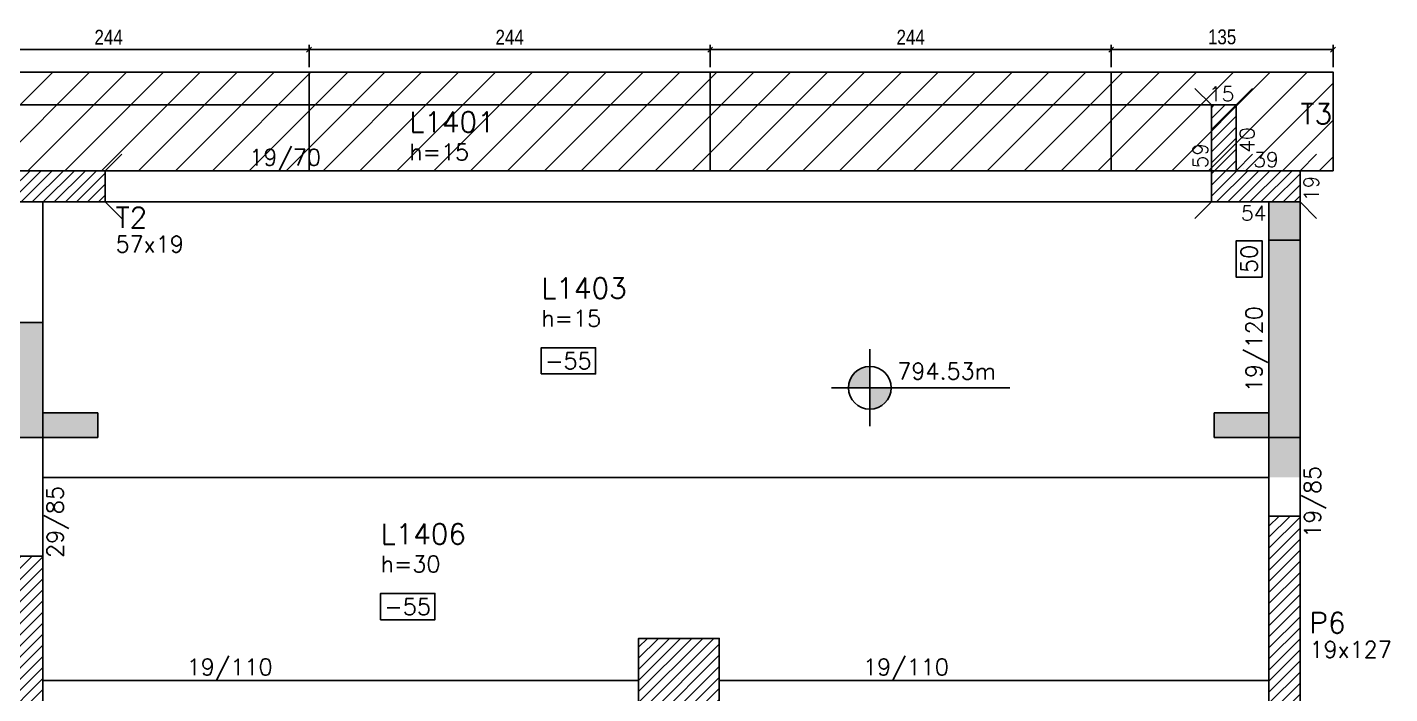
# Model space of a CAD drawing. Extents: x 1860 to 8661, y -614 to 3008.
# Drawn here: x 6275 to 7104, y 1787 to 2192 of the extents above; entities that cross this region are included whole.
import ezdxf
from ezdxf.enums import TextEntityAlignment as Align

# ---------------------------------------------------------------- set-up
doc = ezdxf.new("R2010")
doc.units = 0
for name, color, linetype in [('242', 12, 'Continuous'), ('COTA', 241, 'Continuous'), ('F-CORTE', 4, 'Continuous'), ('F-DESNIVEL-1', 254, 'Continuous'), ('F-LAJES', 3, 'Continuous'), ('F-LAJES-DIM', 2, 'Continuous'), ('F-LAJES-NOME', 4, 'Continuous'), ('F-LAJES-R', 254, 'Continuous'), ('F-NÍVEL-PLANTA', 2, 'Continuous'), ('F-PILARES-DIM', 172, 'Continuous'), ('F-PILARES-HACH', 174, 'Continuous'), ('F-PILARES-N', 170, 'Continuous'), ('F-PILARES-NASCE', 4, 'Continuous'), ('F-PILARES-NOME', 170, 'Continuous'), ('F-PILARES-S', 170, 'Continuous'), ('F-SOLIDO-CORTE', 71, 'Continuous'), ('F-TEXTO', 6, 'Continuous'), ('F-VIGAS', 3, 'Continuous'), ('F-VIGAS-DIM', 2, 'Continuous'), ('Painéis', 200, 'Continuous')]:
    doc.layers.add(name, color=color, linetype=linetype)
doc.layers.add('F-DESNIVEL-5', color=7, linetype='Continuous', true_color=0xadd6ff)
doc.layers.add('F-DESNIVEL-6', color=7, linetype='Continuous', true_color=0xffdebd)
doc.layers.add('Hachura', color=251, linetype='Continuous', lineweight=9)
doc.styles.add('COTA TECNICA-50', font='techl___.ttf', dxfattribs={"height": 9})
doc.styles.add('MCP', font='romans.shx')
doc.dimstyles.new('COTA PAINEL-50', dxfattribs={"dimtxt": 9, "dimasz": 3, "dimexe": 3, "dimexo": 3, "dimgap": 3, "dimtad": 1, "dimdec": 1, "dimzin": 12, "dimdsep": 46, "dimtxsty": 'COTA TECNICA-50', "dimblk1": 'OBLIQUE', "dimblk2": 'OBLIQUE', "dimsah": 1, "dimcen": 0.9, "dimclrd": 4, "dimclre": 4, "dimclrt": 240, "dimadec": 1, "dimazin": 3, "dimtfac": 1, "dimtdec": 1, "dimtmove": 0, "dimatfit": 3, "dimfxl": 1, "dimtolj": 1, "dimtzin": 12, "dimarcsym": 0})
pattern_1 = [(45, (4214.506, 480.1385), (-3.367596, 3.367596), [])]

# ---------------------------------------------------------------- blocks, each defined once
blk = doc.blocks.new('*U36')
at = {"layer": 'F-LAJES-DIM', "color": 1}
blk.add_lwpolyline([(0, 0), (33, 0), (33, 16), (0, 16)], close=True, dxfattribs=at)
at = {"layer": 'F-LAJES-DIM', "style": 'MCP'}
blk.add_attdef('DIM', text='', height=10, dxfattribs=at).set_placement((16.5, 8), align=Align.MIDDLE_CENTER)
blk = doc.blocks.new('*U38')
at = {"layer": 'F-VIGAS-DIM', "color": 1}
blk.add_lwpolyline([(0, 0), (22, 0), (22, 16), (0, 16)], close=True, dxfattribs=at)
at = {"layer": 'F-VIGAS-DIM', "style": 'MCP'}
blk.add_attdef('DIM', text='', height=10, dxfattribs=at).set_placement((11, 8), align=Align.MIDDLE_CENTER)
blk = doc.blocks.new('Nível - Planta')
at = {"layer": 'F-NÍVEL-PLANTA'}
h = blk.add_hatch(color=71, dxfattribs=at)
h.paths.add_polyline_path([(0, 0), (0, 0.26, 0.414214), (-0.26, 0)])
h.paths.add_polyline_path([(0.26, 0), (0, 0), (0, -0.26, 0.414214)])
for p, q in [((0, -0.469), (0, 0.469)), ((-0.469, 0), (1.704, 0))]:
    blk.add_line(p, q, dxfattribs=at)
blk.add_circle((0, 0), 0.26, dxfattribs=at)
at = {"layer": 'F-TEXTO', "color": 3, "style": 'MCP'}
blk.add_attdef('NÍVEL', (0.333, 0.102), '', height=0.2, dxfattribs=at)
blk = doc.blocks.new('_Oblique')
at = {"color": 0, "linetype": 'ByBlock', "lineweight": -2}
blk.add_line((-0.5, -0.5), (0.5, 0.5), dxfattribs=at)
blk = doc.blocks.new('*D340')
at = {"layer": 'COTA', "color": 4, "lineweight": -2, "transparency": 16777216}
for p, q in [((6202.51, 2167.64), (6202.51, 2181.31)), ((6446.51, 2167.64), (6446.51, 2181.31)), ((6202.51, 2178.31), (6446.51, 2178.31))]:
    blk.add_line(p, q, dxfattribs=at)
at = {"layer": 'Defpoints', "color": 0, "transparency": 16777216}
for p in [(6446.51, 2178.31), (6202.51, 2164.64), (6446.51, 2164.64)]:
    blk.add_point(p, dxfattribs=at)
at = {"layer": 'COTA', "color": 4, "lineweight": -2, "transparency": 16777216, "xscale": 3, "yscale": 3, "zscale": 3, "rotation": 180}
blk.add_blockref('_Oblique', (6202.51, 2178.31), dxfattribs=at)
at = {"layer": 'COTA', "color": 4, "lineweight": -2, "transparency": 16777216, "xscale": 3, "yscale": 3, "zscale": 3}
blk.add_blockref('_Oblique', (6446.51, 2178.31), dxfattribs=at)
at = {"layer": 'COTA', "color": 240, "transparency": 16777216, "insert": (6324.51, 2185.88), "char_height": 9, "attachment_point": 5, "style": 'COTA TECNICA-50'}
blk.add_mtext('\\A1;244', dxfattribs=at)
blk = doc.blocks.new('*D341')
at = {"layer": 'COTA', "color": 4, "lineweight": -2, "transparency": 16777216}
for p, q in [((6446.51, 2167.64), (6446.51, 2181.31)), ((6690.51, 2167.64), (6690.51, 2181.31)), ((6446.51, 2178.31), (6690.51, 2178.31))]:
    blk.add_line(p, q, dxfattribs=at)
at = {"layer": 'Defpoints', "color": 0, "transparency": 16777216}
for p in [(6690.51, 2178.31), (6446.51, 2164.64), (6690.51, 2164.64)]:
    blk.add_point(p, dxfattribs=at)
at = {"layer": 'COTA', "color": 4, "lineweight": -2, "transparency": 16777216, "xscale": 3, "yscale": 3, "zscale": 3, "rotation": 180}
blk.add_blockref('_Oblique', (6446.51, 2178.31), dxfattribs=at)
at = {"layer": 'COTA', "color": 4, "lineweight": -2, "transparency": 16777216, "xscale": 3, "yscale": 3, "zscale": 3}
blk.add_blockref('_Oblique', (6690.51, 2178.31), dxfattribs=at)
at = {"layer": 'COTA', "color": 240, "transparency": 16777216, "insert": (6568.51, 2185.88), "char_height": 9, "attachment_point": 5, "style": 'COTA TECNICA-50'}
blk.add_mtext('\\A1;244', dxfattribs=at)
blk = doc.blocks.new('*D343')
at = {"layer": 'COTA', "color": 4, "lineweight": -2, "transparency": 16777216}
for p, q in [((6690.51, 2167.64), (6690.51, 2181.31)), ((6934.51, 2167.64), (6934.51, 2181.31)), ((6690.51, 2178.31), (6934.51, 2178.31))]:
    blk.add_line(p, q, dxfattribs=at)
at = {"layer": 'Defpoints', "color": 0, "transparency": 16777216}
for p in [(6934.51, 2178.31), (6690.51, 2164.64), (6934.51, 2164.64)]:
    blk.add_point(p, dxfattribs=at)
at = {"layer": 'COTA', "color": 4, "lineweight": -2, "transparency": 16777216, "xscale": 3, "yscale": 3, "zscale": 3, "rotation": 180}
blk.add_blockref('_Oblique', (6690.51, 2178.31), dxfattribs=at)
at = {"layer": 'COTA', "color": 4, "lineweight": -2, "transparency": 16777216, "xscale": 3, "yscale": 3, "zscale": 3}
blk.add_blockref('_Oblique', (6934.51, 2178.31), dxfattribs=at)
at = {"layer": 'COTA', "color": 240, "transparency": 16777216, "insert": (6812.51, 2185.88), "char_height": 9, "attachment_point": 5, "style": 'COTA TECNICA-50'}
blk.add_mtext('\\A1;244', dxfattribs=at)
blk = doc.blocks.new('*D344')
at = {"layer": 'COTA', "color": 4, "lineweight": -2, "transparency": 16777216}
for p, q in [((6934.51, 2167.64), (6934.51, 2181.31)), ((7069.51, 2167.64), (7069.51, 2181.31)), ((6934.51, 2178.31), (7069.51, 2178.31))]:
    blk.add_line(p, q, dxfattribs=at)
at = {"layer": 'Defpoints', "color": 0, "transparency": 16777216}
for p in [(7069.51, 2178.31), (6934.51, 2164.64), (7069.51, 2164.64)]:
    blk.add_point(p, dxfattribs=at)
at = {"layer": 'COTA', "color": 4, "lineweight": -2, "transparency": 16777216, "xscale": 3, "yscale": 3, "zscale": 3, "rotation": 180}
blk.add_blockref('_Oblique', (6934.51, 2178.31), dxfattribs=at)
at = {"layer": 'COTA', "color": 4, "lineweight": -2, "transparency": 16777216, "xscale": 3, "yscale": 3, "zscale": 3}
blk.add_blockref('_Oblique', (7069.51, 2178.31), dxfattribs=at)
at = {"layer": 'COTA', "color": 240, "transparency": 16777216, "insert": (7002.01, 2186.01), "char_height": 9, "attachment_point": 5, "style": 'COTA TECNICA-50'}
blk.add_mtext('\\A1;135', dxfattribs=at)

msp = doc.modelspace()

# ---------------------------------------------------------------- hatches: boundary and pattern name
at = {"layer": 'F-PILARES-HACH', "linetype": 'Continuous'}
h = msp.add_hatch(dxfattribs=at)
h.set_pattern_fill('ANSI31', color=256, scale=1.5, style=0)
h.set_pattern_definition(pattern_1)
h.paths.add_polyline_path([(6995.51, 2144.64), (6995.51, 2085.64), (7049.51, 2085.64), (7049.51, 2104.64), (7010.51, 2104.64), (7010.51, 2144.64)], flags=16)
h = msp.add_hatch(dxfattribs=at)
h.set_pattern_fill('ANSI31', color=256, scale=1.5, style=0)
h.set_pattern_definition(pattern_1)
h.paths.add_polyline_path([(6265.51, 2085.64), (6322.51, 2085.64), (6322.51, 2104.64), (6265.51, 2104.64)], flags=16)
h = msp.add_hatch(dxfattribs=at)
h.set_pattern_fill('ANSI31', color=256, scale=1.5, style=0)
h.set_pattern_definition(pattern_1)
h.paths.add_polyline_path([(7030.51, 1767.64), (7049.51, 1767.64), (7049.51, 1894.64), (7030.51, 1894.64)], flags=16)
h = msp.add_hatch(dxfattribs=at)
h.set_pattern_fill('ANSI31', color=256, scale=1.5, style=0)
h.set_pattern_definition(pattern_1)
h.paths.add_polyline_path([(6245.51, 1771.14), (6284.51, 1771.14), (6284.51, 1870.14), (6245.51, 1870.14)], flags=16)
h = msp.add_hatch(dxfattribs=at)
h.set_pattern_fill('ANSI31', color=256, scale=1.5, style=0)
h.set_pattern_definition(pattern_1)
h.paths.add_polyline_path([(6647.01, 1771.14), (6696.01, 1771.14), (6696.01, 1820.14), (6647.01, 1820.14)], flags=16)
at = {"layer": 'F-SOLIDO-CORTE', "linetype": 'Continuous'}
for points in [[(7030.51, 2062.4), (7030.51, 1957.4), (6997.16, 1957.4), (6997.16, 1942.4), (7049.51, 1942.4), (7049.51, 2062.4)], [(6255.51, 2012.4), (6255.51, 1957.4), (6222.16, 1957.4), (6222.16, 1942.4), (6284.51, 1942.4), (6317.86, 1942.4), (6317.86, 1957.4), (6284.51, 1957.4), (6284.51, 2012.4)]]:
    msp.add_hatch(color=256, dxfattribs=at).paths.add_polyline_path(points, flags=16)
at = {"layer": 'Hachura', "linetype": 'ByBlock'}
h = msp.add_hatch(dxfattribs=at)
h.set_pattern_fill('ANSI31', color=256, scale=5)
h.set_pattern_definition([(45, (-57.487, -1107.581), (-11.22532, 11.22532), [])])
h.paths.add_polyline_path([(5470.51, 2164.64), (5470.51, 2104.64), (5714.51, 2104.64), (5714.51, 2164.64)])
h.paths.add_polyline_path([(5958.51, 2104.64), (5958.51, 2164.64), (5714.51, 2164.64), (5714.51, 2104.64)])
h.paths.add_polyline_path([(5958.51, 2164.64), (5958.51, 2104.64), (6202.51, 2104.64), (6202.51, 2164.64)])
h.paths.add_polyline_path([(6202.51, 2164.64), (6202.51, 2104.64), (6446.51, 2104.64), (6446.51, 2164.64)])
h.paths.add_polyline_path([(6690.51, 2104.64), (6690.51, 2164.64), (6446.51, 2164.64), (6446.51, 2104.64)])
h.paths.add_polyline_path([(6690.51, 2164.64), (6690.51, 2104.64), (6934.51, 2104.64), (6934.51, 2164.64)])
h.paths.add_polyline_path([(6934.51, 2164.64), (6934.51, 2104.64), (7069.51, 2104.64), (7069.51, 2164.64)])

# ---------------------------------------------------------------- linework, layer by layer
at = {"layer": '242', "linetype": 'Continuous'}
for p, q in [((7015.31, 2106.02), (7015.31, 2106.02)), ((6294.01, 2095.14), (6294.01, 2095.14)), ((7040.01, 1831.14), (7040.01, 1831.14)), ((6671.51, 1795.64), (6671.51, 1795.64))]:
    msp.add_line(p, q, dxfattribs=at)
at = {"layer": 'F-CORTE', "linetype": 'Continuous'}
for p, q in [((7049.51, 2062.4), (7030.51, 2062.4)), ((7030.51, 2062.4), (7030.51, 1957.4)), ((7049.51, 1942.4), (7049.51, 2062.4)), ((6284.51, 2012.4), (6255.51, 2012.4)), ((6284.51, 1957.4), (6284.51, 2012.4)), ((6317.86, 1957.4), (6284.51, 1957.4)), ((7030.51, 1957.4), (6997.16, 1957.4)), ((6222.16, 1942.4), (6284.51, 1942.4)), ((6284.51, 1942.4), (6317.86, 1942.4)), ((6997.16, 1942.4), (7049.51, 1942.4))]:
    msp.add_line(p, q, dxfattribs=at)
at = {"layer": 'F-DESNIVEL-1', "linetype": 'Continuous'}
for points in [[(7049.51, 1918.14), (7049.51, 2085.64), (7030.51, 2085.64)], [(7049.51, 1918.14), (7030.51, 2085.64), (7030.51, 1918.14)], [(7049.51, 1918.14), (7030.51, 1918.14), (7049.51, 1918.14)]]:
    msp.add_solid(points, dxfattribs=at)
at = {"layer": 'F-DESNIVEL-5', "linetype": 'Continuous'}
for points in [[(6284.51, 2085.64), (6322.51, 2085.64), (6284.51, 2085.64)], [(6322.51, 2085.64), (6995.51, 2085.64), (6322.51, 2085.64)], [(6284.51, 1870.14), (6284.51, 1918.14), (6284.51, 1870.14)], [(7030.51, 1918.14), (7030.51, 1894.64), (7030.51, 1918.14)]]:
    msp.add_solid(points, dxfattribs=at)
at = {"layer": 'F-DESNIVEL-6', "linetype": 'Continuous'}
for points in [[(7049.51, 1918.14), (7049.51, 1894.64), (7049.51, 1794.64)], [(7049.51, 1918.14), (7049.51, 1794.64), (7049.51, 1918.14)]]:
    msp.add_solid(points, dxfattribs=at)
at = {"layer": 'F-LAJES', "linetype": 'Continuous'}
for p, q in [((7010.51, 2144.64), (5537.51, 2144.64)), ((7010.51, 2104.64), (7010.51, 2144.64)), ((6284.51, 1918.14), (7030.51, 1918.14))]:
    msp.add_line(p, q, dxfattribs=at)
at = {"layer": 'F-LAJES-R', "linetype": 'Continuous'}
for points in [[(6284.51, 2085.64), (6284.51, 1918.14), (7030.51, 1918.14), (7030.51, 2085.64), (6995.51, 2085.64), (6322.51, 2085.64), (6284.51, 2085.64)], [(6284.51, 1918.14), (6284.51, 1870.14), (6284.51, 1794.64), (6647.01, 1794.64), (6647.01, 1820.14), (6696.01, 1820.14), (6696.01, 1794.64), (7030.51, 1794.64), (7030.51, 1894.64), (7030.51, 1918.14), (6284.51, 1918.14)]]:
    msp.add_lwpolyline(points, dxfattribs=at)
at = {"layer": 'F-PILARES-N', "linetype": 'Continuous'}
for points in [[(6995.51, 2144.64), (6995.51, 2085.64), (7049.51, 2085.64), (7049.51, 2104.64), (7010.51, 2104.64), (7010.51, 2144.64), (6995.51, 2144.64)], [(6265.51, 2085.64), (6322.51, 2085.64), (6322.51, 2104.64), (6265.51, 2104.64), (6265.51, 2085.64)]]:
    msp.add_lwpolyline(points, dxfattribs=at)
at = {"layer": 'F-PILARES-NASCE', "linetype": 'Continuous'}
for p, q in [((6995.51, 2144.64), (6985.51, 2154.64)), ((7010.51, 2144.64), (7020.51, 2154.64)), ((6322.51, 2104.64), (6332.51, 2114.64)), ((7010.51, 2104.64), (7020.51, 2114.64)), ((7049.51, 2104.64), (7059.51, 2114.64)), ((6322.51, 2085.64), (6332.51, 2075.64)), ((6995.51, 2085.64), (6985.51, 2075.64)), ((7049.51, 2085.64), (7059.51, 2075.64))]:
    msp.add_line(p, q, dxfattribs=at)
at = {"layer": 'F-PILARES-S', "linetype": 'Continuous'}
for points in [[(7030.51, 1767.64), (7049.51, 1767.64), (7049.51, 1894.64), (7030.51, 1894.64), (7030.51, 1767.64)], [(6245.51, 1771.14), (6284.51, 1771.14), (6284.51, 1870.14), (6245.51, 1870.14), (6245.51, 1771.14)], [(6647.01, 1771.14), (6696.01, 1771.14), (6696.01, 1820.14), (6647.01, 1820.14), (6647.01, 1771.14)]]:
    msp.add_lwpolyline(points, dxfattribs=at)
at = {"layer": 'F-SOLIDO-CORTE', "linetype": 'Continuous'}
for p, q in [((7030.51, 2062.4), (7030.51, 1957.4)), ((7049.51, 2062.4), (7030.51, 2062.4)), ((7049.51, 1942.4), (7049.51, 2062.4)), ((6284.51, 2012.4), (6255.51, 2012.4)), ((6284.51, 1957.4), (6284.51, 2012.4)), ((6317.86, 1957.4), (6284.51, 1957.4)), ((6317.86, 1942.4), (6317.86, 1957.4)), ((7030.51, 1957.4), (6997.16, 1957.4)), ((6997.16, 1957.4), (6997.16, 1942.4)), ((6222.16, 1942.4), (6284.51, 1942.4)), ((6284.51, 1942.4), (6317.86, 1942.4)), ((6997.16, 1942.4), (7049.51, 1942.4))]:
    msp.add_line(p, q, dxfattribs=at)
at = {"layer": 'F-VIGAS'}
for points in [[(6995.51, 2104.64), (6322.51, 2104.64)], [(6284.51, 1918.14), (6284.51, 2085.64)], [(6322.51, 2085.64), (6995.51, 2085.64)], [(7030.51, 2085.64), (7030.51, 1918.14)], [(7049.51, 1918.14), (7049.51, 2085.64)], [(6284.51, 1870.14), (6284.51, 1918.14)], [(7030.51, 1918.14), (7030.51, 1894.64)], [(7049.51, 1894.64), (7049.51, 1918.14)], [(6647.01, 1794.64), (6284.51, 1794.64)], [(7030.51, 1794.64), (6696.01, 1794.64)]]:
    msp.add_lwpolyline(points, dxfattribs=at)
at = {"layer": 'Painéis'}
for p, q in [((6446.51, 2164.64), (6446.51, 2104.64)), ((6690.51, 2164.64), (6690.51, 2104.64)), ((6934.51, 2164.64), (6934.51, 2104.64))]:
    msp.add_line(p, q, dxfattribs=at)
msp.add_lwpolyline([(5470.51, 2104.64), (7069.51, 2104.64), (7069.51, 2164.64), (5470.51, 2164.64)], close=True, dxfattribs=at)

# ---------------------------------------------------------------- block references
at = {"layer": 'F-LAJES-DIM', "linetype": 'Continuous'}
for p in [(6587.78, 1981.02), (6490, 1831.53)]:
    msp.add_blockref('*U36', p, dxfattribs=at).add_auto_attribs({'DIM': '-55'})
at = {"layer": 'F-NÍVEL-PLANTA', "linetype": 'Continuous', "xscale": 50, "yscale": 50, "zscale": 50}
msp.add_blockref('Nível - Planta', (6787.7, 1972.66), dxfattribs=at).add_auto_attribs({'NÍVEL': '794.53m'})
at = {"layer": 'F-VIGAS-DIM', "linetype": 'Continuous', "rotation": 90}
msp.add_blockref('*U38', (7026.47, 2039.99), dxfattribs=at).add_auto_attribs({'DIM': '50'})

# ---------------------------------------------------------------- texts
at = {"layer": 'F-LAJES-DIM', "linetype": 'Continuous', "style": 'MCP'}
for s, p in [('h=15', (6507.44, 2111.03)), ('h=15', (6587.78, 2009.92)), ('h=30', (6490, 1860.43))]:
    msp.add_text(s, height=10, dxfattribs=at).set_placement(p)
at = {"layer": 'F-LAJES-NOME', "linetype": 'Continuous', "style": 'MCP'}
for s, p in [('L1401', (6507.44, 2128.03)), ('L1403', (6587.78, 2026.92)), ('L1406', (6490, 1877.43))]:
    msp.add_text(s, height=12.5, dxfattribs=at).set_placement(p)
at = {"layer": 'F-PILARES-DIM', "linetype": 'Continuous', "style": 'MCP'}
for s, height, p in [('15', 9, (6994.01, 2146.89)), ('39', 9, (7021.01, 2106.89)), ('54', 9, (7013.51, 2074.39)), ('57x19', 10, (6328.76, 2055.01)), ('19x127', 10, (7055.15, 1808.44))]:
    msp.add_text(s, height=height, dxfattribs=at).set_placement(p)
for s, p in [('40', (7021.76, 2115.64)), ('59', (6993.26, 2106.14)), ('19', (7060.76, 2086.14))]:
    msp.add_text(s, height=9, rotation=90, dxfattribs=at).set_placement(p)
at = {"layer": 'F-PILARES-NOME', "linetype": 'Continuous', "style": 'MCP'}
for s, p in [('T3', (7049.68, 2133.06)), ('T2', (6328.76, 2070.01)), ('P6', (7055.15, 1823.44))]:
    msp.add_text(s, height=12.5, dxfattribs=at).set_placement(p)
at = {"layer": 'F-VIGAS-DIM', "linetype": 'Continuous', "style": 'MCP'}
for s, p in [('19/70', (6410.01, 2107.76)), ('19/110', (6372.01, 1797.76)), ('19/110', (6783.51, 1797.76))]:
    msp.add_text(s, height=10, dxfattribs=at).set_placement(p)
for s, p in [('19/120', (7026.47, 1969.99)), ('19/85', (7062.01, 1881.39)), ('29/85', (6297.01, 1869.14))]:
    msp.add_text(s, height=10, rotation=90, dxfattribs=at).set_placement(p)

# ---------------------------------------------------------------- dimensions: what is measured, and where the dimension line sits
at = {"layer": 'COTA'}
for base, p1, p2, picture, middle in [((6446.51, 2178.31), (6202.51, 2164.64), (6446.51, 2164.64), '*D340', (6324.51, 2185.88)), ((6690.51, 2178.31), (6446.51, 2164.64), (6690.51, 2164.64), '*D341', (6568.51, 2185.88)), ((7069.51, 2178.31), (6934.51, 2164.64), (7069.51, 2164.64), '*D344', (7002.01, 2186.01))]:
    dim = msp.add_linear_dim(base=base, p1=p1, p2=p2, dimstyle='COTA PAINEL-50', override={"dimtmove": 1}, dxfattribs=at)
    dim.commit()
    dim.dimension.update_dxf_attribs({"geometry": picture, "text_midpoint": middle})
dim = msp.add_linear_dim(base=(6934.51, 2178.31), p1=(6690.51, 2164.64), p2=(6934.51, 2164.64), dimstyle='COTA PAINEL-50', dxfattribs=at)
dim.commit()
dim.dimension.update_dxf_attribs({"geometry": '*D343', "text_midpoint": (6812.51, 2185.88)})

doc.saveas('drawing.dxf')
